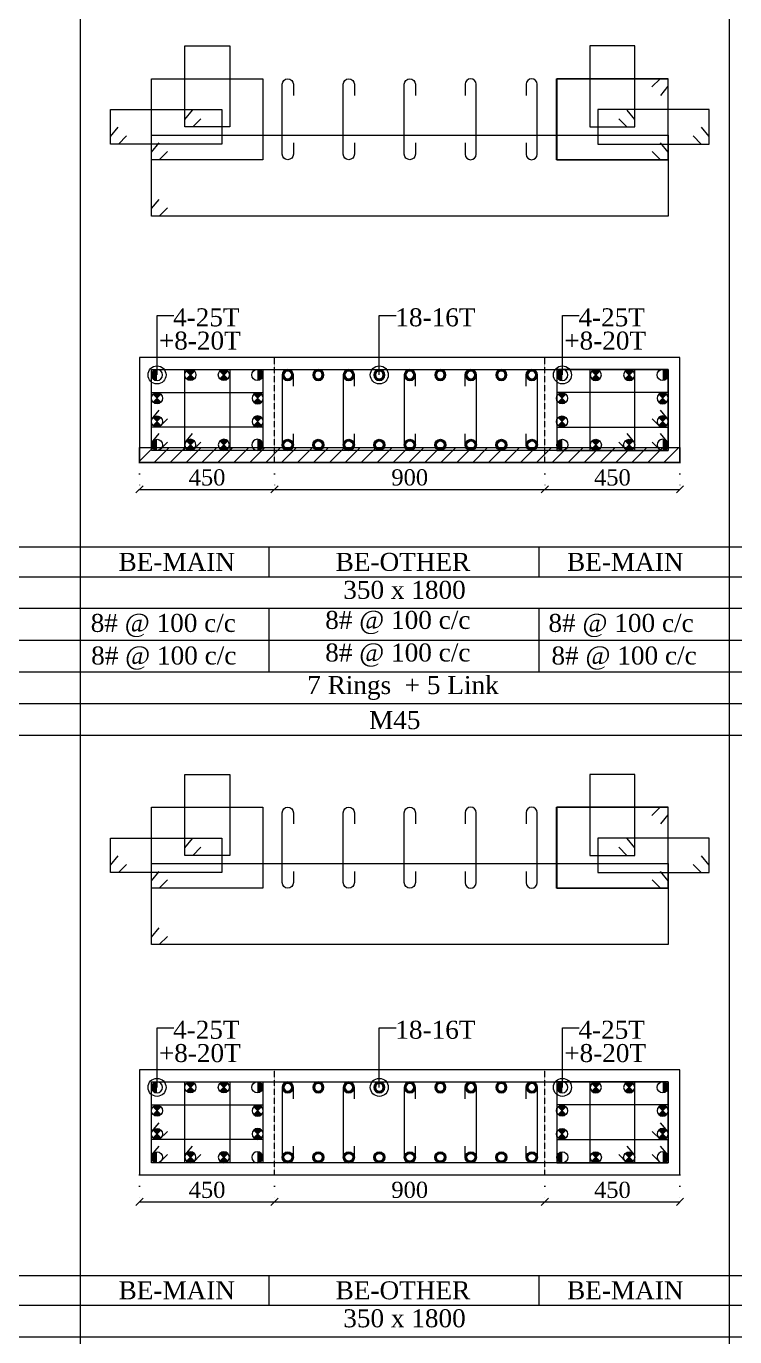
# Model space of a CAD drawing. Header units: millimetres. Extents: x 303 to 27724, y 300 to 68956.
# Drawn here: x 7835 to 10195, y 30529 to 34898 of the extents above; entities that cross this region are included whole.
import ezdxf

# ---------------------------------------------------------------- set-up
doc = ezdxf.new("R2010")
doc.units = ezdxf.units.MM
doc.linetypes.add('( Hidden )', pattern=[0.375, 0.25, -0.125])
doc.linetypes.add('DOT2', pattern=[0.125, 0, -0.125])
doc.layers.get('Defpoints').update_dxf_attribs({"lineweight": 0})
for name, color, linetype, lineweight in [('S-COL. STEEL DIA', 1, 'Continuous', 9), ('S-DIM FOOTING', 7, 'Continuous', 0), ('S-SECTION', 5, 'Continuous', 0), ('S-SECTION MARK', 7, 'Continuous', 0), ('S-SHEET', 7, 'Continuous', 0), ('S-STEEL', 1, 'Continuous', 9), ('S-STEEL-1', 1, 'Continuous', 0), ('S-STEEL-1 C.S.', 106, 'Continuous', 0), ('S-TEXT', 7, 'Continuous', 0), ('STRU.HATCH', 8, 'Continuous', 0)]:
    doc.layers.add(name, color=color, linetype=linetype, lineweight=lineweight)
doc.styles.add('AR', font='ARIALUNI.TTF', dxfattribs={"width": 0.8})
doc.styles.add('S-ROMANS', font='times.ttf')
doc.styles.add('TEXT', font='times.ttf')
doc.dimstyles.new('100', dxfattribs={"dimtxt": 180, "dimasz": 80, "dimexe": 0.18, "dimexo": 0.0625, "dimgap": 1, "dimtad": 1, "dimdec": 0, "dimzin": 0, "dimdsep": 46, "dimtxsty": 'AR', "dimblk": 'DOT', "dimcen": 0.09, "dimse1": 1, "dimse2": 1, "dimclrd": 50, "dimclrt": 256, "dimadec": 0, "dimazin": 0, "dimtfac": 1, "dimtdec": 0, "dimtix": 1, "dimtofl": 0, "dimtmove": 2, "dimatfit": 0, "dimfxl": 1, "dimtolj": 1, "dimtzin": 0, "dimlwd": -1, "dimarcsym": 0})
doc.dimstyles.new('SETU', dxfattribs={"dimtxt": 230, "dimasz": 0.2, "dimexe": 0.1, "dimexo": 0.1, "dimgap": 0.05, "dimtad": 1, "dimdec": 0, "dimzin": 0, "dimdsep": 46, "dimtxsty": 'TEXT', "dimblk": 'OBLIQUE', "dimcen": 0.09, "dimdle": 0.1, "dimclrd": 4, "dimclre": 256, "dimclrt": 256, "dimadec": 1, "dimazin": 0, "dimtfac": 1, "dimtdec": 0, "dimtix": 1, "dimtofl": 0, "dimtmove": 2, "dimatfit": 0, "dimfxl": 1, "dimtolj": 1, "dimtzin": 0, "dimlwd": -1, "dimlwe": -1, "dimarcsym": 1})

# ---------------------------------------------------------------- blocks, each defined once
blk = doc.blocks.new('*U17')
at = {"layer": 'S-COL. STEEL DIA'}
h = blk.add_hatch(color=256, dxfattribs=at)
h.dxf.hatch_style = 1
h.paths.add_polyline_path([(0, 18.5, 0.414214), (-18.5, 0, 0.414214), (0, -18.5)])
at = {"layer": 'S-COL. STEEL DIA', "lineweight": 5}
blk.add_circle((0, 0), 18.5, dxfattribs=at)
blk = doc.blocks.new('*U18')
at = {"layer": 'S-COL. STEEL DIA'}
h = blk.add_hatch(color=256, dxfattribs=at)
h.dxf.hatch_style = 1
h.paths.add_polyline_path([(0, 0), (0, -18.5, 0.198912), (13, -13)])
h.paths.add_polyline_path([(0, 0), (-13, -13, 0.198912), (0, -18.5)])
h.paths.add_polyline_path([(0, 18.5, 0.198912), (-13, 13), (0, 0)])
h.paths.add_polyline_path([(13, 13, 0.198912), (0, 18.5), (0, 0)])
at = {"layer": 'S-COL. STEEL DIA', "lineweight": 5}
for p, q in [((-13, 13), (13, -13)), ((13, 13), (-13, -13))]:
    blk.add_line(p, q, dxfattribs=at)
blk.add_circle((0, 0), 18.5, dxfattribs=at)
blk = doc.blocks.new('_Oblique')
at = {"color": 0, "linetype": 'ByBlock', "lineweight": -2}
blk.add_line((-0.5, -0.5), (0.5, 0.5), dxfattribs=at)
blk = doc.blocks.new('*D2004')
at = {"layer": 'Defpoints', "color": 0}
for p in [(8212, 31069.2), (8662, 31069.2), (8662, 30979.4)]:
    blk.add_point(p, dxfattribs=at)
at = {"layer": 'S-DIM FOOTING', "linetype": 'DOT2', "ltscale": 300}
for p, q in [((8212, 31069.1), (8212, 30979.2)), ((8662, 31069.1), (8662, 30979.2))]:
    blk.add_line(p, q, dxfattribs=at)
at = {"layer": 'S-DIM FOOTING', "ltscale": 300}
blk.add_line((8211.8, 30979.4), (8662.1, 30979.4), dxfattribs=at)
at = {"layer": 'S-DIM FOOTING', "linetype": 'ByBlock', "xscale": 24, "yscale": 24, "zscale": 24, "rotation": 180}
blk.add_blockref('_Oblique', (8212, 30979.4), dxfattribs=at)
at = {"layer": 'S-DIM FOOTING', "linetype": 'ByBlock', "xscale": 24, "yscale": 24, "zscale": 24}
blk.add_blockref('_Oblique', (8662, 30979.4), dxfattribs=at)
at = {"layer": 'S-DIM FOOTING', "insert": (8437, 31018.8), "char_height": 54, "attachment_point": 5, "style": 'TEXT'}
blk.add_mtext('\\A1;450', dxfattribs=at)
blk = doc.blocks.new('*D2005')
at = {"layer": 'Defpoints', "color": 0}
for p in [(8662, 31069.2), (9562, 31069.2), (9562, 30979.4)]:
    blk.add_point(p, dxfattribs=at)
at = {"layer": 'S-DIM FOOTING', "linetype": 'DOT2', "ltscale": 300}
for p, q in [((8662, 31069.1), (8662, 30979.2)), ((9562, 31069.1), (9562, 30979.2))]:
    blk.add_line(p, q, dxfattribs=at)
at = {"layer": 'S-DIM FOOTING', "ltscale": 300}
blk.add_line((8661.8, 30979.4), (9562.1, 30979.4), dxfattribs=at)
at = {"layer": 'S-DIM FOOTING', "linetype": 'ByBlock', "xscale": 24, "yscale": 24, "zscale": 24, "rotation": 180}
blk.add_blockref('_Oblique', (8662, 30979.4), dxfattribs=at)
at = {"layer": 'S-DIM FOOTING', "linetype": 'ByBlock', "xscale": 24, "yscale": 24, "zscale": 24}
blk.add_blockref('_Oblique', (9562, 30979.4), dxfattribs=at)
at = {"layer": 'S-DIM FOOTING', "insert": (9112, 31018.9), "char_height": 54, "attachment_point": 5, "style": 'TEXT'}
blk.add_mtext('\\A1;900', dxfattribs=at)
blk = doc.blocks.new('*D2006')
at = {"layer": 'Defpoints', "color": 0}
for p in [(9562, 31069.2), (10012, 31069.2), (10012, 30979.4)]:
    blk.add_point(p, dxfattribs=at)
at = {"layer": 'S-DIM FOOTING', "linetype": 'DOT2', "ltscale": 300}
for p, q in [((9562, 31069.1), (9562, 30979.2)), ((10012, 31069.1), (10012, 30979.2))]:
    blk.add_line(p, q, dxfattribs=at)
at = {"layer": 'S-DIM FOOTING', "ltscale": 300}
blk.add_line((9561.8, 30979.4), (10012.1, 30979.4), dxfattribs=at)
at = {"layer": 'S-DIM FOOTING', "linetype": 'ByBlock', "xscale": 24, "yscale": 24, "zscale": 24, "rotation": 180}
blk.add_blockref('_Oblique', (9562, 30979.4), dxfattribs=at)
at = {"layer": 'S-DIM FOOTING', "linetype": 'ByBlock', "xscale": 24, "yscale": 24, "zscale": 24}
blk.add_blockref('_Oblique', (10012, 30979.4), dxfattribs=at)
at = {"layer": 'S-DIM FOOTING', "insert": (9787, 31018.8), "char_height": 54, "attachment_point": 5, "style": 'TEXT'}
blk.add_mtext('\\A1;450', dxfattribs=at)
blk = doc.blocks.new('*U4')
at = {"layer": 'S-COL. STEEL DIA'}
h = blk.add_hatch(color=256, dxfattribs=at)
h.dxf.hatch_style = 1
h.paths.add_polyline_path([(-18.5, 0, 1), (18.5, 0, 1)])
h.paths.add_polyline_path([(13, 0, -1), (-13, 0, -1)], flags=16)
at = {"layer": 'S-COL. STEEL DIA', "lineweight": 5}
for radius in [18.5, 13]:
    blk.add_circle((0, 0), radius, dxfattribs=at)
blk = doc.blocks.new('_Dot')
at = {"linetype": 'ByBlock', "lineweight": -2}
blk.add_line((-0.5, 0), (-1, 0), dxfattribs=at)
at = {"linetype": 'ByBlock', "const_width": 0.5}
blk.add_lwpolyline([(-0.25, 0, 1), (0.25, 0, 1)], format="xyb", close=True, dxfattribs=at)
blk = doc.blocks.new('*D2007')
at = {"layer": 'Defpoints', "color": 0}
for p in [(8212, 33443.9), (8662, 33443.9), (8662, 33354)]:
    blk.add_point(p, dxfattribs=at)
at = {"layer": 'S-DIM FOOTING', "linetype": 'DOT2', "ltscale": 300}
for p, q in [((8212, 33443.8), (8212, 33353.9)), ((8662, 33443.8), (8662, 33353.9))]:
    blk.add_line(p, q, dxfattribs=at)
at = {"layer": 'S-DIM FOOTING', "ltscale": 300}
blk.add_line((8211.8, 33354), (8662.1, 33354), dxfattribs=at)
at = {"layer": 'S-DIM FOOTING', "linetype": 'ByBlock', "xscale": 24, "yscale": 24, "zscale": 24, "rotation": 180}
blk.add_blockref('_Oblique', (8212, 33354), dxfattribs=at)
at = {"layer": 'S-DIM FOOTING', "linetype": 'ByBlock', "xscale": 24, "yscale": 24, "zscale": 24}
blk.add_blockref('_Oblique', (8662, 33354), dxfattribs=at)
at = {"layer": 'S-DIM FOOTING', "insert": (8437, 33393.5), "char_height": 54, "attachment_point": 5, "style": 'TEXT'}
blk.add_mtext('\\A1;450', dxfattribs=at)
blk = doc.blocks.new('*D2008')
at = {"layer": 'Defpoints', "color": 0}
for p in [(8662, 33443.9), (9562, 33443.9), (9562, 33354)]:
    blk.add_point(p, dxfattribs=at)
at = {"layer": 'S-DIM FOOTING', "linetype": 'DOT2', "ltscale": 300}
for p, q in [((8662, 33443.8), (8662, 33353.9)), ((9562, 33443.8), (9562, 33353.9))]:
    blk.add_line(p, q, dxfattribs=at)
at = {"layer": 'S-DIM FOOTING', "ltscale": 300}
blk.add_line((8661.8, 33354), (9562.1, 33354), dxfattribs=at)
at = {"layer": 'S-DIM FOOTING', "linetype": 'ByBlock', "xscale": 24, "yscale": 24, "zscale": 24, "rotation": 180}
blk.add_blockref('_Oblique', (8662, 33354), dxfattribs=at)
at = {"layer": 'S-DIM FOOTING', "linetype": 'ByBlock', "xscale": 24, "yscale": 24, "zscale": 24}
blk.add_blockref('_Oblique', (9562, 33354), dxfattribs=at)
at = {"layer": 'S-DIM FOOTING', "insert": (9112, 33393.6), "char_height": 54, "attachment_point": 5, "style": 'TEXT'}
blk.add_mtext('\\A1;900', dxfattribs=at)
blk = doc.blocks.new('*D2009')
at = {"layer": 'Defpoints', "color": 0}
for p in [(9562, 33443.9), (10012, 33443.9), (10012, 33354)]:
    blk.add_point(p, dxfattribs=at)
at = {"layer": 'S-DIM FOOTING', "linetype": 'DOT2', "ltscale": 300}
for p, q in [((9562, 33443.8), (9562, 33353.9)), ((10012, 33443.8), (10012, 33353.9))]:
    blk.add_line(p, q, dxfattribs=at)
at = {"layer": 'S-DIM FOOTING', "ltscale": 300}
blk.add_line((9561.8, 33354), (10012.1, 33354), dxfattribs=at)
at = {"layer": 'S-DIM FOOTING', "linetype": 'ByBlock', "xscale": 24, "yscale": 24, "zscale": 24, "rotation": 180}
blk.add_blockref('_Oblique', (9562, 33354), dxfattribs=at)
at = {"layer": 'S-DIM FOOTING', "linetype": 'ByBlock', "xscale": 24, "yscale": 24, "zscale": 24}
blk.add_blockref('_Oblique', (10012, 33354), dxfattribs=at)
at = {"layer": 'S-DIM FOOTING', "insert": (9787, 33393.5), "char_height": 54, "attachment_point": 5, "style": 'TEXT'}
blk.add_mtext('\\A1;450', dxfattribs=at)

msp = doc.modelspace()

# ---------------------------------------------------------------- hatches: boundary and pattern name
at = {"layer": 'STRU.HATCH'}
h = msp.add_hatch(dxfattribs=at)
h.set_pattern_fill('ANSI31', color=256, scale=300)
h.set_pattern_definition([(45, (-1823400.777, -590815.696), (-26.5165043, 26.5165043), [])])
h.paths.add_polyline_path([(8212, 33493.5), (10012, 33493.4), (10012, 33443.5), (8212, 33443.7)])

# ---------------------------------------------------------------- linework, layer by layer
at = {"layer": 'S-SECTION'}
for points, elevation in [([(10012, 33443.9), (10012, 33793.9), (8212, 33793.9), (8212, 33443.9)], 9.3), ([(10012, 31069.2), (10012, 31419.2), (8212, 31419.2), (8212, 31069.2)], 8.2)]:
    msp.add_lwpolyline(points, close=True, dxfattribs=dict(at, elevation=elevation))
at = {"layer": 'S-SHEET'}
for p, q in [((8015, 68956, -2), (8015, 299.8, -1.4)), ((10175.6, 68956, -1.1), (10175.6, 299.8, -0.6)), ((303, 33162.3, 7.4), (27724.1, 33162.3, 7.4)), ((8642.4, 33162.1, -1.1), (8642.4, 33062.6, -1.1)), ((9542.4, 33162.1, -1.1), (9542.4, 33062.6, -1.1)), ((303, 33062.8, -0.7), (27724.1, 33062.8, -0.7)), ((303, 32957.5, -0.7), (27724.1, 32957.5, -0.7)), ((303, 32957.5, -0.7), (27724.1, 32957.5, -0.7)), ((8642.4, 32957.4, -1.1), (8642.4, 32746.1, -1.1)), ((9542.4, 32957.4, -1.1), (9542.4, 32746.1, -1.1)), ((303, 32851.7, -0.7), (27724.1, 32851.7, -0.7)), ((303, 32746.2, -0.7), (27724.1, 32746.2, -0.7)), ((303, 32640.7, -0.7), (27724.1, 32640.7, -0.7)), ((303, 30734.2, 7.4), (27724.1, 30734.2, 7.4)), ((8642.4, 30734.1, -1.1), (8642.4, 30634.5, -1.1)), ((9542.4, 30734.1, -1.1), (9542.4, 30634.5, -1.1)), ((303, 30634.7, -0.7), (27724.1, 30634.7, -0.7)), ((303, 30529.5, -0.7), (27724.1, 30529.5, -0.7)), ((303, 30529.5, -0.7), (27724.1, 30529.5, -0.7))]:
    msp.add_line(p, q, dxfattribs=at)
at = {"layer": 'S-SHEET', "color": 0}
msp.add_line((303, 32535.2, -0.7), (27724.1, 32535.2, -0.7), dxfattribs=at)
at = {"layer": 'S-STEEL', "color": 3}
for points, elevation in [([(8724.4, 34508.9), (8724.4, 34471.2, -1), (8687.5, 34471.2), (8687.5, 34704.2, -1), (8724.4, 34704.2), (8724.4, 34667)], 8.2), ([(8927.6, 34508.9), (8927.6, 34471.2, -1), (8890.7, 34471.2), (8890.7, 34704.2, -1), (8927.6, 34704.2), (8927.6, 34667)], 8.2), ([(9130.8, 34508.9), (9130.8, 34471.2, -1), (9093.9, 34471.2), (9093.9, 34704.2, -1), (9130.8, 34704.2), (9130.8, 34667)], 8.2), ([(9296.3, 34508.9), (9296.3, 34471.2, 1), (9333.2, 34471.2), (9333.2, 34704.2, 1), (9296.3, 34704.2), (9296.3, 34667)], 8.2), ([(9499.6, 34508.9), (9499.6, 34471.2, 1), (9536.5, 34471.2), (9536.5, 34704.2, 1), (9499.6, 34704.2), (9499.6, 34667)], 8.2), ([(8724.4, 33697.7), (8724.4, 33735.5, 1), (8687.5, 33735.5), (8687.5, 33502.4, 1), (8724.4, 33502.4), (8724.4, 33539.6)], 9.3), ([(8927.6, 33697.7), (8927.6, 33735.5, 1), (8890.7, 33735.5), (8890.7, 33502.4, 1), (8927.6, 33502.4), (8927.6, 33539.6)], 9.3), ([(9130.8, 33697.7), (9130.8, 33735.5, 1), (9093.9, 33735.5), (9093.9, 33502.4, 1), (9130.8, 33502.4), (9130.8, 33539.6)], 9.3), ([(9296.3, 33697.7), (9296.3, 33735.5, -1), (9333.2, 33735.5), (9333.2, 33502.4, -1), (9296.3, 33502.4), (9296.3, 33539.6)], 9.3), ([(9499.6, 33697.7), (9499.6, 33735.5, -1), (9536.5, 33735.5), (9536.5, 33502.4, -1), (9499.6, 33502.4), (9499.6, 33539.6)], 9.3), ([(8724.4, 32080.8), (8724.4, 32043.1, -1), (8687.5, 32043.1), (8687.5, 32276.2, -1), (8724.4, 32276.2), (8724.4, 32239)], 8.2), ([(8927.6, 32080.8), (8927.6, 32043.1, -1), (8890.7, 32043.1), (8890.7, 32276.2, -1), (8927.6, 32276.2), (8927.6, 32239)], 8.2), ([(9130.8, 32080.8), (9130.8, 32043.1, -1), (9093.9, 32043.1), (9093.9, 32276.2, -1), (9130.8, 32276.2), (9130.8, 32239)], 8.2), ([(9296.3, 32080.8), (9296.3, 32043.1, 1), (9333.2, 32043.1), (9333.2, 32276.2, 1), (9296.3, 32276.2), (9296.3, 32239)], 8.2), ([(9499.6, 32080.8), (9499.6, 32043.1, 1), (9536.5, 32043.1), (9536.5, 32276.2, 1), (9499.6, 32276.2), (9499.6, 32239)], 8.2), ([(8724.4, 31323.1), (8724.4, 31360.8, 1), (8687.5, 31360.8), (8687.5, 31127.7, 1), (8724.4, 31127.7), (8724.4, 31164.9)], 8.2), ([(8927.6, 31323.1), (8927.6, 31360.8, 1), (8890.7, 31360.8), (8890.7, 31127.7, 1), (8927.6, 31127.7), (8927.6, 31164.9)], 8.2), ([(9130.8, 31323.1), (9130.8, 31360.8, 1), (9093.9, 31360.8), (9093.9, 31127.7, 1), (9130.8, 31127.7), (9130.8, 31164.9)], 8.2), ([(9296.3, 31323.1), (9296.3, 31360.8, -1), (9333.2, 31360.8), (9333.2, 31127.7, -1), (9296.3, 31127.7), (9296.3, 31164.9)], 8.2), ([(9499.6, 31323.1), (9499.6, 31360.8, -1), (9536.5, 31360.8), (9536.5, 31127.7, -1), (9499.6, 31127.7), (9499.6, 31164.9)], 8.2)]:
    msp.add_lwpolyline(points, format="xyb", dxfattribs=dict(at, elevation=elevation))
at = {"layer": 'S-STEEL', "color": 1}
for points, elevation in [([(9918.4, 34695.5), (9946, 34722.8), (9972, 34722.8), (9972, 34452.8), (9601.2, 34452.8), (9601.2, 34722.8), (9972, 34722.8), (9972, 34697.7), (9946.8, 34666.9)], 8.2), ([(8305.5, 34292), (8278, 34264.7), (8252, 34264.7), (8252, 34534.7), (9972.8, 34534.7), (9972.8, 34264.7), (8252, 34264.7), (8252, 34289.7), (8277.1, 34320.6)], 8.2), ([(8305.5, 33511.2), (8278, 33483.9), (8252, 33483.9), (8252, 33753.9), (9972.8, 33753.9), (9972.8, 33483.9), (8252, 33483.9), (8252, 33508.9), (8277.1, 33539.8)], 9.3), ([(9918.4, 32267.4), (9946, 32294.7), (9972, 32294.7), (9972, 32024.7), (9601.2, 32024.7), (9601.2, 32294.7), (9972, 32294.7), (9972, 32269.7), (9946.8, 32238.8)], 8.2), ([(8305.5, 31864), (8278, 31836.6), (8252, 31836.6), (8252, 32106.6), (9972.8, 32106.6), (9972.8, 31836.6), (8252, 31836.6), (8252, 31861.7), (8277.1, 31892.5)], 8.2), ([(8305.5, 31136.5), (8278, 31109.2), (8252, 31109.2), (8252, 31379.2), (9972.8, 31379.2), (9972.8, 31109.2), (8252, 31109.2), (8252, 31134.3), (8277.1, 31165.1)], 8.2)]:
    msp.add_lwpolyline(points, dxfattribs=dict(at, elevation=elevation))
at = {"layer": 'S-STEEL-1', "color": 41}
for points, elevation in [([(8416.8, 34589.5), (8389.3, 34562.2), (8363.2, 34562.2), (8363.3, 34832.2), (8512.7, 34832.2), (8512.7, 34562.2), (8363.2, 34562.2), (8363.2, 34587.2), (8388.4, 34618.1)], 8.2), ([(9807.9, 34589.5), (9835.4, 34562.2), (9861.5, 34562.2), (9861.5, 34832.2), (9712.1, 34832.2), (9712.1, 34562.2), (9861.5, 34562.2), (9861.5, 34587.2), (9836.3, 34618.1)], 8.2), ([(8169.1, 34532.2), (8141.6, 34504.9), (8115.5, 34504.9), (8115.6, 34619.9), (8486.4, 34619.9), (8486.3, 34504.9), (8115.5, 34504.9), (8115.5, 34529.9), (8140.7, 34560.8)], 8.2), ([(10055.6, 34532.2), (10083.1, 34504.9), (10109.2, 34504.9), (10109.2, 34619.9), (9738.4, 34619.9), (9738.4, 34504.9), (10109.2, 34504.9), (10109.2, 34529.9), (10084, 34560.8)], 8.2), ([(8416.8, 33511.2), (8389.3, 33483.9), (8363.2, 33483.9), (8363.3, 33753.9), (8512.7, 33753.9), (8512.7, 33483.9), (8363.2, 33483.9), (8363.2, 33508.9), (8388.4, 33539.8)], 9.3), ([(9807.9, 33511.2), (9835.4, 33483.9), (9861.5, 33483.9), (9861.5, 33753.9), (9712.1, 33753.9), (9712.1, 33483.9), (9861.5, 33483.9), (9861.5, 33508.9), (9836.3, 33539.8)], 9.3), ([(8305.5, 33588.9), (8278, 33561.6), (8252, 33561.6), (8252, 33676.7), (8622.8, 33676.7), (8622.8, 33561.6), (8252, 33561.6), (8252, 33586.6), (8277.1, 33617.5)], 9.3), ([(9919.2, 33588.9), (9946.7, 33561.6), (9972.8, 33561.6), (9972.7, 33676.7), (9601.9, 33676.7), (9602, 33561.6), (9972.8, 33561.6), (9972.8, 33586.6), (9947.6, 33617.5)], 9.3), ([(8416.8, 32161.4), (8389.3, 32134.1), (8363.2, 32134.1), (8363.3, 32404.1), (8512.7, 32404.1), (8512.7, 32134.1), (8363.2, 32134.1), (8363.2, 32159.1), (8388.4, 32190)], 8.2), ([(9807.9, 32161.4), (9835.4, 32134.1), (9861.5, 32134.1), (9861.5, 32404.1), (9712.1, 32404.1), (9712.1, 32134.1), (9861.5, 32134.1), (9861.5, 32159.1), (9836.3, 32190)], 8.2), ([(8169.1, 32104.1), (8141.6, 32076.8), (8115.5, 32076.8), (8115.6, 32191.9), (8486.4, 32191.9), (8486.3, 32076.8), (8115.5, 32076.8), (8115.5, 32101.8), (8140.7, 32132.7)], 8.2), ([(10055.6, 32104.1), (10083.1, 32076.8), (10109.2, 32076.8), (10109.2, 32191.9), (9738.4, 32191.9), (9738.4, 32076.8), (10109.2, 32076.8), (10109.2, 32101.8), (10084, 32132.7)], 8.2), ([(8416.8, 31136.5), (8389.3, 31109.2), (8363.2, 31109.2), (8363.3, 31379.2), (8512.7, 31379.2), (8512.7, 31109.2), (8363.2, 31109.2), (8363.2, 31134.3), (8388.4, 31165.1)], 8.2), ([(9807.9, 31136.5), (9835.4, 31109.2), (9861.5, 31109.2), (9861.5, 31379.2), (9712.1, 31379.2), (9712.1, 31109.2), (9861.5, 31109.2), (9861.5, 31134.3), (9836.3, 31165.1)], 8.2), ([(8305.5, 31214.2), (8278, 31186.9), (8252, 31186.9), (8252, 31302), (8622.8, 31302), (8622.8, 31186.9), (8252, 31186.9), (8252, 31212), (8277.1, 31242.8)], 8.2), ([(9919.2, 31214.2), (9946.7, 31186.9), (9972.8, 31186.9), (9972.7, 31302), (9601.9, 31302), (9602, 31186.9), (9972.8, 31186.9), (9972.8, 31212), (9947.6, 31242.8)], 8.2)]:
    msp.add_lwpolyline(points, dxfattribs=dict(at, elevation=elevation))
at = {"layer": 'S-STEEL-1', "color": 6}
for points, elevation in [([(8305.5, 34480.1), (8278, 34452.8), (8252, 34452.8), (8252, 34722.8), (8622.8, 34722.8), (8622.8, 34452.8), (8252, 34452.8), (8252, 34477.8), (8277.1, 34508.7)], 8.2), ([(9919.2, 34480.1), (9946.7, 34452.8), (9972.8, 34452.8), (9972.8, 34722.8), (9602, 34722.8), (9602, 34452.8), (9972.8, 34452.8), (9972.8, 34477.8), (9947.6, 34508.7)], 8.2), ([(8305.5, 33511.2), (8278, 33483.9), (8252, 33483.9), (8252, 33753.9), (8622.8, 33753.9), (8622.8, 33483.9), (8252, 33483.9), (8252, 33508.9), (8277.1, 33539.8)], 9.3), ([(9919.2, 33511.2), (9946.7, 33483.9), (9972.8, 33483.9), (9972.8, 33753.9), (9602, 33753.9), (9602, 33483.9), (9972.8, 33483.9), (9972.8, 33508.9), (9947.6, 33539.8)], 9.3), ([(8305.5, 32052), (8278, 32024.7), (8252, 32024.7), (8252, 32294.7), (8622.8, 32294.7), (8622.8, 32024.7), (8252, 32024.7), (8252, 32049.7), (8277.1, 32080.6)], 8.2), ([(9919.2, 32052), (9946.7, 32024.7), (9972.8, 32024.7), (9972.8, 32294.7), (9602, 32294.7), (9602, 32024.7), (9972.8, 32024.7), (9972.8, 32049.7), (9947.6, 32080.6)], 8.2), ([(8305.5, 31136.5), (8278, 31109.2), (8252, 31109.2), (8252, 31379.2), (8622.8, 31379.2), (8622.8, 31109.2), (8252, 31109.2), (8252, 31134.3), (8277.1, 31165.1)], 8.2), ([(9919.2, 31136.5), (9946.7, 31109.2), (9972.8, 31109.2), (9972.8, 31379.2), (9602, 31379.2), (9602, 31109.2), (9972.8, 31109.2), (9972.8, 31134.3), (9947.6, 31165.1)], 8.2)]:
    msp.add_lwpolyline(points, dxfattribs=dict(at, elevation=elevation))
at = {"layer": 'S-STEEL-1 C.S.', "color": 8, "linetype": '( Hidden )'}
for p, q in [((8662, 33443.9, 9.3), (8662, 33793.9, 9.3)), ((9562, 33443.9, 9.3), (9562, 33793.9, 9.3)), ((8662, 31069.2, 8.2), (8662, 31419.2, 8.2)), ((9562, 31069.2, 8.2), (9562, 31419.2, 8.2))]:
    msp.add_line(p, q, dxfattribs=at)
at = {"layer": 'STRU.HATCH', "elevation": 8.5}
msp.add_lwpolyline([(8212, 33493.5), (10012, 33493.4), (10012, 33443.5), (8212, 33443.7)], close=True, dxfattribs=at)

# ---------------------------------------------------------------- block references
at = {"layer": 'S-COL. STEEL DIA', "xscale": -1, "rotation": 180}
for name, p in [('*U17', (8270.4, 33735.5, 9.3)), ('*U4', (8705.9, 33735.5, 9.3)), ('*U4', (8807.5, 33735.5, 9.3)), ('*U4', (8909.1, 33735.5, 9.3)), ('*U4', (9010.7, 33735.5, 9.3)), ('*U4', (9112.4, 33735.5, 9.3)), ('*U4', (9214, 33735.5, 9.3)), ('*U4', (9315.6, 33735.5, 9.3)), ('*U4', (9417.2, 33735.5, 9.3)), ('*U4', (9518.8, 33735.5, 9.3)), ('*U17', (9620.4, 33735.5, 9.3)), ('*U18', (9731.7, 33735.5, 9.3)), ('*U18', (9843, 33735.5, 9.3)), ('*U17', (8270.4, 31360.8, 8.2)), ('*U4', (8705.9, 31360.8, 8.2)), ('*U4', (8807.5, 31360.8, 8.2)), ('*U4', (8909.1, 31360.8, 8.2)), ('*U4', (9010.7, 31360.8, 8.2)), ('*U4', (9112.4, 31360.8, 8.2)), ('*U4', (9214, 31360.8, 8.2)), ('*U4', (9315.6, 31360.8, 8.2)), ('*U4', (9417.2, 31360.8, 8.2)), ('*U4', (9518.8, 31360.8, 8.2)), ('*U17', (9620.4, 31360.8, 8.2)), ('*U18', (9731.7, 31360.8, 8.2)), ('*U18', (9843, 31360.8, 8.2))]:
    msp.add_blockref(name, p, dxfattribs=at)
at = {"layer": 'S-COL. STEEL DIA', "rotation": 180}
for name, p in [('*U18', (8381.7, 33735.5, 9.3)), ('*U18', (8493, 33735.5, 9.3)), ('*U17', (8604.3, 33735.5, 9.3)), ('*U17', (9954.3, 33735.5, 9.3)), ('*U18', (8381.7, 31360.8, 8.2)), ('*U18', (8493, 31360.8, 8.2)), ('*U17', (8604.3, 31360.8, 8.2)), ('*U17', (9954.3, 31360.8, 8.2))]:
    msp.add_blockref(name, p, dxfattribs=at)
at = {"layer": 'S-COL. STEEL DIA'}
for name, p in [('*U18', (8270.4, 33657.8, 9.3)), ('*U18', (9619.2, 33657.8, 9.3)), ('*U18', (8270.4, 33580.1, 9.3)), ('*U18', (9619.2, 33580.1, 9.3)), ('*U17', (8270.4, 33502.4, 9.3)), ('*U4', (8705.9, 33502.4, 9.3)), ('*U4', (8807.5, 33502.4, 9.3)), ('*U4', (8909.1, 33502.4, 9.3)), ('*U4', (9010.7, 33502.4, 9.3)), ('*U4', (9112.4, 33502.4, 9.3)), ('*U4', (9214, 33502.4, 9.3)), ('*U4', (9315.6, 33502.4, 9.3)), ('*U4', (9417.2, 33502.4, 9.3)), ('*U4', (9518.8, 33502.4, 9.3)), ('*U17', (9620.4, 33502.4, 9.3)), ('*U18', (9731.7, 33502.4, 9.3)), ('*U18', (9843, 33502.4, 9.3)), ('*U18', (8270.4, 31283.1, 8.2)), ('*U18', (9619.2, 31283.1, 8.2)), ('*U18', (8270.4, 31205.4, 8.2)), ('*U18', (9619.2, 31205.4, 8.2)), ('*U17', (8270.4, 31127.7, 8.2)), ('*U4', (8705.9, 31127.7, 8.2)), ('*U4', (8807.5, 31127.7, 8.2)), ('*U4', (8909.1, 31127.7, 8.2)), ('*U4', (9010.7, 31127.7, 8.2)), ('*U4', (9112.4, 31127.7, 8.2)), ('*U4', (9214, 31127.7, 8.2)), ('*U4', (9315.6, 31127.7, 8.2)), ('*U4', (9417.2, 31127.7, 8.2)), ('*U4', (9518.8, 31127.7, 8.2)), ('*U17', (9620.4, 31127.7, 8.2)), ('*U18', (9731.7, 31127.7, 8.2)), ('*U18', (9843, 31127.7, 8.2))]:
    msp.add_blockref(name, p, dxfattribs=at)
at = {"layer": 'S-COL. STEEL DIA', "xscale": -1}
for name, p in [('*U18', (8605.5, 33657.8, 9.3)), ('*U18', (9954.3, 33657.8, 9.3)), ('*U18', (8605.5, 33580.1, 9.3)), ('*U18', (9954.3, 33580.1, 9.3)), ('*U18', (8381.7, 33502.4, 9.3)), ('*U18', (8493, 33502.4, 9.3)), ('*U17', (8604.3, 33502.4, 9.3)), ('*U17', (9954.3, 33502.4, 9.3)), ('*U18', (8605.5, 31283.1, 8.2)), ('*U18', (9954.3, 31283.1, 8.2)), ('*U18', (8605.5, 31205.4, 8.2)), ('*U18', (9954.3, 31205.4, 8.2)), ('*U18', (8381.7, 31127.7, 8.2)), ('*U18', (8493, 31127.7, 8.2)), ('*U17', (8604.3, 31127.7, 8.2)), ('*U17', (9954.3, 31127.7, 8.2))]:
    msp.add_blockref(name, p, dxfattribs=at)

# ---------------------------------------------------------------- texts
at = {"layer": 'S-TEXT', "color": 7, "style": 'TEXT'}
for s, p in [('4-25T', (8323.8, 33897.5, 9.3)), ('18-16T', (9064.1, 33897.5, 9.3)), ('4-25T', (9673.8, 33897.5, 9.3)), ('+8-20T', (8276.5, 33819.8, 9.3)), ('+8-20T', (9626.5, 33819.8, 9.3)), ('18-16T', (9064.1, 31522.8, 8.2)), ('4-25T', (8323.8, 31522.8, 8.2)), ('4-25T', (9673.8, 31522.8, 8.2)), ('+8-20T', (8276.5, 31445.1, 8.2)), ('+8-20T', (9626.5, 31445.1, 8.2))]:
    msp.add_text(s, height=60, dxfattribs=at).set_placement(p)
at = {"layer": 'S-TEXT', "style": 'S-ROMANS'}
for s, p in [('BE-MAIN ', (8142.5, 33082.3, -1.1)), ('BE-OTHER', (8865.5, 33082.3, -1.1)), ('BE-MAIN ', (9636, 33082.3, -1.1)), ('350 x 1800', (8890.7, 32989.1, -1.1)), ('8# @ 100 c/c', (8049.5, 32878.8, -1.1)), ('8# @ 100 c/c', (8830.5, 32888.8, -1.1)), ('8# @ 100 c/c', (9574, 32878.8, -1.1)), ('8# @ 100 c/c', (8051, 32770.2, -1.1)), ('8# @ 100 c/c', (8830.5, 32780.2, -1.1)), ('8# @ 100 c/c', (9584, 32770.2, -1.1)), ('7 Rings  + 5 Link', (8770.7, 32671.8, -1.1)), ('M45', (8976.6, 32555, -1.1)), ('BE-MAIN ', (8142.5, 30654.3, -1.1)), ('BE-OTHER', (8865.5, 30654.3, -1.1)), ('BE-MAIN ', (9636, 30654.3, -1.1)), ('350 x 1800', (8890.7, 30561.1, -1.1))]:
    msp.add_text(s, height=60, dxfattribs=at).set_placement(p)

# ---------------------------------------------------------------- dimensions: what is measured, and where the dimension line sits
at = {"layer": 'S-DIM FOOTING', "ltscale": 300}
for base, p1, p2, picture, middle in [((8662, 33354, 9), (8212, 33443.9, 9.3), (8662, 33443.9, 9.3), '*D2007', (8437, 33393.5, 9)), ((9562, 33354, 9), (8662, 33443.9, 9.3), (9562, 33443.9, 9.3), '*D2008', (9112, 33393.6, 9)), ((10012, 33354, 9), (9562, 33443.9, 9.3), (10012, 33443.9, 9.3), '*D2009', (9787, 33393.5, 9)), ((8662, 30979.4, 7.9), (8212, 31069.2, 8.2), (8662, 31069.2, 8.2), '*D2004', (8437, 31018.8, 7.9)), ((9562, 30979.4, 7.9), (8662, 31069.2, 8.2), (9562, 31069.2, 8.2), '*D2005', (9112, 31018.9, 7.9)), ((10012, 30979.4, 7.9), (9562, 31069.2, 8.2), (10012, 31069.2, 8.2), '*D2006', (9787, 31018.8, 7.9))]:
    dim = msp.add_linear_dim(base=base, p1=p1, p2=p2, angle=180, dimstyle='SETU', override={"dimscale": 1.2, "dimtxt": 45, "dimasz": 20, "dimgap": 10, "dimblk1": 'Oblique', "dimblk2": 'Oblique', "dimsah": 1, "dimclrd": 256, "dimarcsym": 1}, dxfattribs=at)
    dim.commit()
    dim.dimension.update_dxf_attribs({"geometry": picture, "text_midpoint": middle})

# ---------------------------------------------------------------- leaders
at = {"layer": 'S-SECTION MARK'}
for points in [[(8270.4, 33735.5, 9.3), (8270.4, 33933.4, 9.3), (8326.8, 33933.4, 9.3)], [(9010.7, 33735.5, 9.3), (9010.7, 33933.4, 9.3), (9067.2, 33933.4, 9.3)], [(9620.4, 33735.5, 9.3), (9620.4, 33933.4, 9.3), (9676.8, 33933.4, 9.3)], [(8270.4, 31360.8, 8.2), (8270.4, 31558.7, 8.2), (8326.8, 31558.7, 8.2)], [(9010.7, 31360.8, 8.2), (9010.7, 31558.7, 8.2), (9067.2, 31558.7, 8.2)], [(9620.4, 31360.8, 8.2), (9620.4, 31558.7, 8.2), (9676.8, 31558.7, 8.2)]]:
    msp.add_leader(points, dimstyle='100', override={"dimasz": 60, "dimtad": 0, "dimclrd": 256, "dimldrblk": 'DotBlank', "dimfxl": 50, "dimfxlon": 1, "dimarcsym": 1}, dxfattribs=at)

doc.saveas('drawing.dxf')
